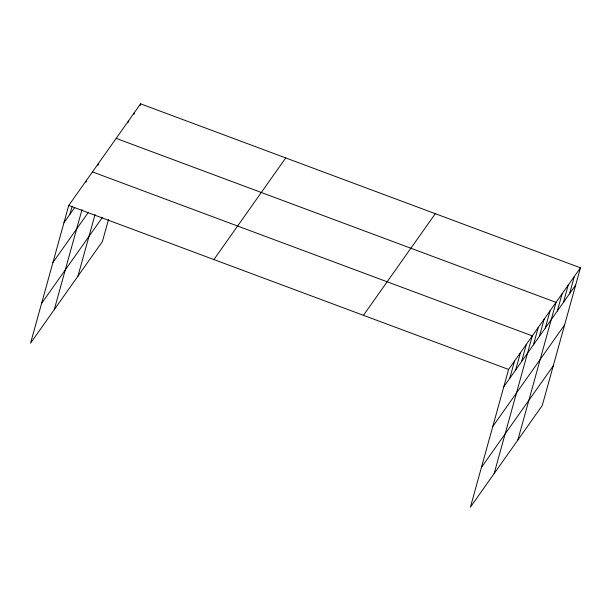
<?xml version="1.0" encoding="UTF-8"?>
<svg xmlns="http://www.w3.org/2000/svg" width="611" height="611" viewBox="0 0 611 611"><rect width="100%" height="100%" fill="white"/><g stroke="black" fill="none" stroke-linecap="round" stroke-linejoin="round"><path stroke-width="0.92" d="M580.45 267.809L508.604 369.441L470.401 507.183L542.247 405.551L580.45 267.809L140.599 103.817L68.753 205.449L30.55 343.191L102.396 241.559L108.521 219.479M69.875 214.369L72.151 206.174M86.029 182.116L86.533 180.291M54.257 309.655L82.027 209.535M97.882 165.344L98.386 163.527M77.971 276.119L95.049 214.537M127.875 122.918L128.386 121.093M133.985 114.272L134.489 112.455M140.095 105.634L140.599 103.817M509.727 378.362L514.531 361.055M515.661 369.983L520.457 352.669M521.588 361.597L526.384 344.283M494.116 473.647L532.311 335.897L92.46 171.905M533.441 344.825L538.238 327.511M539.368 336.44L544.164 319.133M545.295 328.061L550.099 310.747M517.822 440.111L556.025 302.361L116.166 138.369M557.331 311.037L562.128 293.723M563.434 302.399L568.238 285.085M569.544 293.754L574.34 276.447M63.949 222.755L74.725 207.511M52.928 262.501L88.488 212.193M41.571 303.446L102.22 217.653M213.903 259.56L285.749 157.936M363.453 315.322L435.299 213.69M503.8 386.748L575.646 285.116M492.779 426.493L564.625 324.861M481.422 467.438L553.268 365.813M68.753 205.449L508.604 369.441"/></g></svg>
